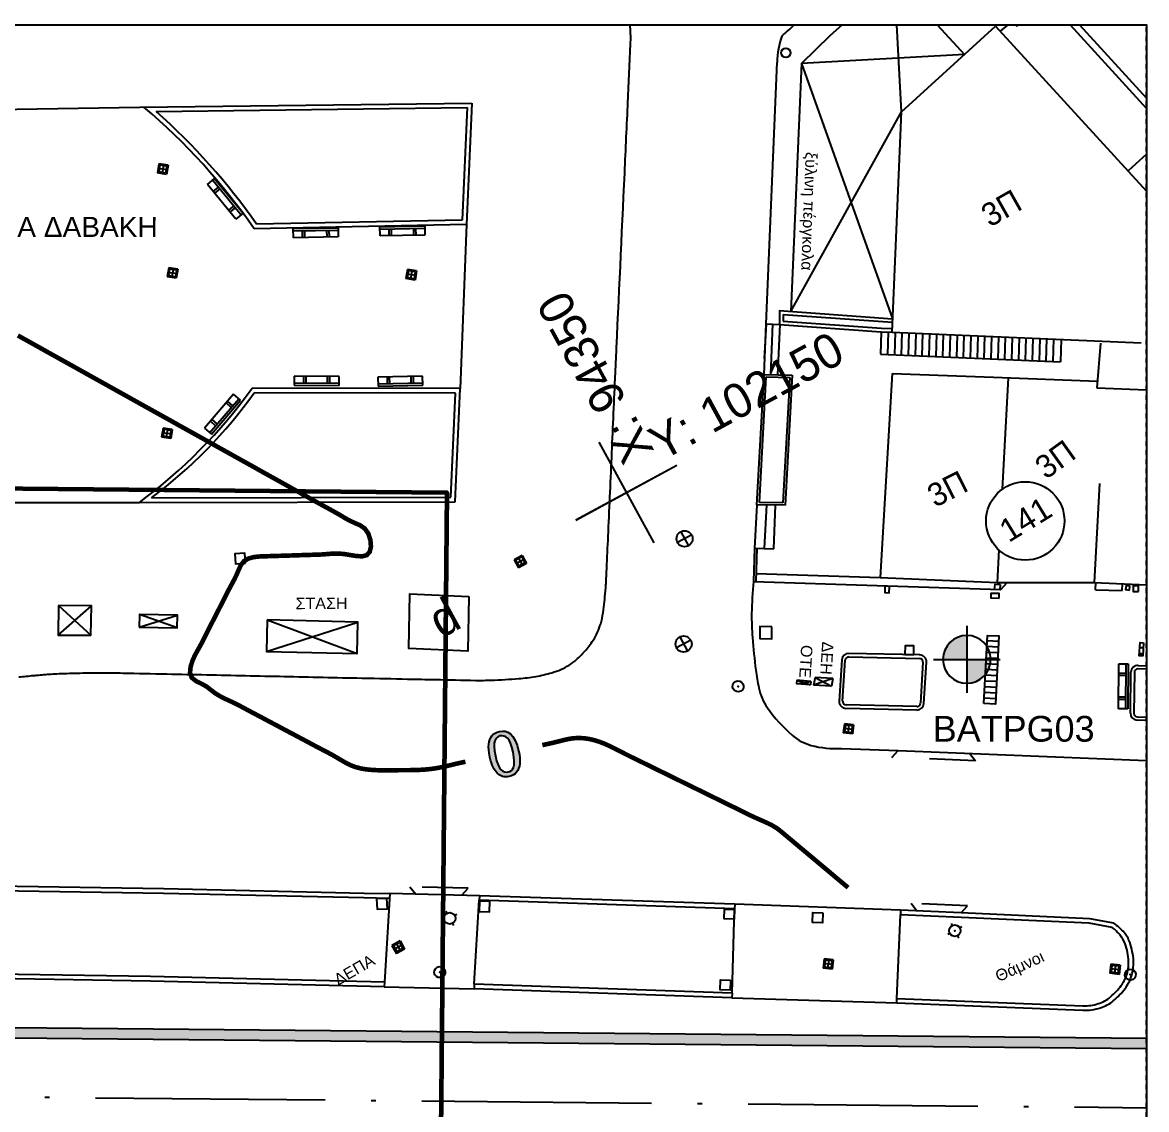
# Model space of a CAD drawing. Header units: millimetres. Extents: x 167 to 1023, y -2 to 136.
# Drawn here: x 823.57 to 848.03, y 44.22 to 67.87 of the extents above; entities that cross this region are included whole.
import ezdxf
from ezdxf.enums import TextEntityAlignment as Align

# ---------------------------------------------------------------- set-up
doc = ezdxf.new("R2010")
doc.units = ezdxf.units.MM
for name, pattern in [('AXONAS', [7, 5, -1, 0, -1]), ('DASHED', [0.75, 0.5, -0.25]), ('DIAK1-1', [2, 1, -1])]:
    doc.linetypes.add(name, pattern=pattern)
for name, color, linetype in [('CG_DIAF', 252, 'Continuous'), ('CG_FREATIO', 252, 'Continuous'), ('CG_KR', 252, 'Continuous'), ('CG_KT', 252, 'Continuous'), ('CG_KTISMATA_TXT', 252, 'Continuous'), ('CG_MD', 252, 'Continuous'), ('CG_SK', 252, 'Continuous'), ('CG_STA-KYK', 8, 'Continuous'), ('CG_STA-SHM', 8, 'Continuous'), ('CG_USER', 252, 'Continuous'), ('COREBOREHOLES', 6, 'Continuous'), ('CW403-Text 0.30 Height', 2, 'Continuous'), ('GEOLOGY', 7, 'Continuous'), ('GSLAYER', 7, 'Continuous'), ('OD_AXON', 1, 'AXONAS'), ('OTM Line 0.25', 7, 'Continuous'), ('OTM Solid 253', 253, 'Continuous'), ('ΖΩΝΗ ΕΠΙΡΡΟΗΣ', 1, 'Continuous'), ('ΚΤΗΡΙΑ', 7, 'Continuous')]:
    doc.layers.add(name, color=color, linetype=linetype)
doc.styles.add('ARIAL', font='ARIAL.TTF')
doc.styles.add('DIAF', font='GR-SIMPL.shx')
doc.styles.add('GRSIMP', font='grsimp')
doc.styles.add('KTISMATA', font='win-sim.shx')

# ---------------------------------------------------------------- blocks, each defined once
blk = doc.blocks.new('FR-FVT')
at = {"layer": 'CG_FREATIO'}
for p, q in [((100047.73, 96581.47), (100049.33, 96581.47)), ((100047.73, 96579.87), (100047.73, 96581.47)), ((100047.93, 96580.07), (100047.93, 96581.27)), ((100047.93, 96581.27), (100049.13, 96581.27)), ((100048.53, 96579.87), (100048.53, 96581.47)), ((100049.13, 96580.07), (100049.13, 96581.27)), ((100049.33, 96579.87), (100049.33, 96581.47)), ((100047.73, 96580.67), (100049.33, 96580.67)), ((100047.73, 96579.87), (100049.33, 96579.87)), ((100047.93, 96580.07), (100049.13, 96580.07))]:
    blk.add_line(p, q, dxfattribs=at)
at = {"layer": 'CG_USER'}
blk.add_point((100048.53, 96580.67), dxfattribs=at)
blk = doc.blocks.new('pagaki')
at = {"layer": 'CG_DIAF'}
for p, q in [((94425.849, 102162.277), (94426.751, 102164.007)), ((94427.017, 102163.869), (94426.115, 102162.138)), ((94427.105, 102163.823), (94426.204, 102162.092)), ((94426.751, 102164.007), (94427.105, 102163.823)), ((94426.52, 102163.564), (94426.786, 102163.425)), ((94426.566, 102163.653), (94426.832, 102163.514)), ((94426.3, 102162.493), (94426.034, 102162.631)), ((94426.346, 102162.582), (94426.08, 102162.72)), ((94426.204, 102162.092), (94425.849, 102162.277))]:
    blk.add_line(p, q, dxfattribs=at)
blk = doc.blocks.new('SHM_STA')
at = {"layer": 'CG_STA-KYK'}
blk.add_circle((0, 0), 0.4, dxfattribs=at)
at = {"layer": 'CG_STA-SHM'}
blk.add_point((0, 0), dxfattribs=at)
blk = doc.blocks.new('ARI_KAN')
at = {"style": 'GRSIMP'}
blk.add_text('X:', height=1.5, rotation=90, dxfattribs=at).set_placement((1.2, 1), align=Align.MIDDLE_LEFT)
blk.add_text('Y:', height=1.5, dxfattribs=at).set_placement((2, 1.2), align=Align.MIDDLE_LEFT)
blk.add_attdef('X', text='', height=1.5, rotation=90, dxfattribs=at).set_placement((1.2, 3.5), align=Align.MIDDLE_LEFT)
blk.add_attdef('Y', text='', height=1.5, dxfattribs=at).set_placement((4.5, 1.2), align=Align.MIDDLE_LEFT)
blk = doc.blocks.new('cross')
at = {"layer": 'GEOLOGY', "color": 6}
for p, q in [((11345.511, -2144.538), (11345.511, -2149.538)), ((11343.011, -2147.038), (11348.011, -2147.038))]:
    blk.add_line(p, q, dxfattribs=at)

msp = doc.modelspace()

# ---------------------------------------------------------------- hatches: boundary and pattern name
at = {"layer": 'CG_DIAF'}
h = msp.add_hatch(dxfattribs=at)
h.set_pattern_fill('LINE', color=8, scale=0.04, angle=541.0605, style=0)
h.set_pattern_definition([(181.0605144, (17826.94447, 67477.73036), (0.00235056824, -0.1269782455), [])])
h.paths.add_polyline_path([(847.965, 54.374), (847.89, 54.379), (847.871, 54.092), (847.945, 54.087)])
at = {"layer": 'COREBOREHOLES'}
h = msp.add_hatch(color=5, dxfattribs=at)
edge = h.paths.add_edge_path()
edge.add_ellipse((844.12, 54.013), major_axis=(-0.368, 0.368), ratio=1, start_angle=-45, end_angle=45)
edge.add_line((843.6, 54.013), (844.12, 54.013))
edge.add_line((844.12, 54.013), (844.12, 54.533))
edge = h.paths.add_edge_path()
edge.add_ellipse((844.12, 54.013), major_axis=(-0.368, 0.368), ratio=1, start_angle=135, end_angle=225)
edge.add_line((844.64, 54.013), (844.12, 54.013))
edge.add_line((844.12, 54.013), (844.12, 53.493))
h = msp.add_hatch(color=5, dxfattribs=at)
edge = h.paths.add_edge_path()
edge.add_ellipse((844.12, 54.013), major_axis=(-0.263, 0.263), ratio=1, start_angle=-45, end_angle=45)
edge.add_line((843.749, 54.013), (844.12, 54.013))
edge.add_line((844.12, 54.013), (844.12, 54.384))
edge = h.paths.add_edge_path()
edge.add_ellipse((844.12, 54.013), major_axis=(-0.263, 0.263), ratio=1, start_angle=135, end_angle=225)
edge.add_line((844.491, 54.013), (844.12, 54.013))
edge.add_line((844.12, 54.013), (844.12, 53.642))
at = {"layer": 'GSLAYER'}
for points in [[(833.834, 52.397), (833.816, 52.384), (833.797, 52.364), (833.785, 52.352), (833.761, 52.316), (833.759, 52.313), (833.739, 52.27), (833.737, 52.263), (833.725, 52.224), (834.113, 52.435), (834.077, 52.448), (834.067, 52.449), (834.017, 52.454), (834.014, 52.454), (833.961, 52.448), (833.947, 52.446), (833.909, 52.435), (833.898, 52.432), (833.854, 52.411)], [(833.93, 52.336), (833.968, 52.349), (833.994, 52.351), (834.008, 52.353), (834.047, 52.346), (834.075, 52.333), (834.085, 52.328), (834.122, 52.3), (834.14, 52.277), (834.157, 52.256), (834.187, 52.194), (834.189, 52.191), (834.218, 52.105), (834.223, 52.088), (834.245, 51.997), (834.252, 51.961), (834.265, 51.887), (834.266, 51.879), (834.272, 51.803), (834.273, 51.795), (834.27, 51.734), (834.27, 51.719), (834.257, 51.668), (834.254, 51.66), (834.235, 51.624), (834.209, 51.596), (834.193, 51.585), (834.177, 51.575), (834.381, 51.686), (834.382, 51.688), (834.382, 51.69), (834.385, 51.705), (834.389, 51.733), (834.391, 51.742), (834.393, 51.786), (834.394, 51.801), (834.391, 51.859), (834.391, 51.868), (834.382, 51.942), (834.38, 51.95), (834.367, 52.023), (834.357, 52.058), (834.333, 52.148), (834.327, 52.164), (834.294, 52.248), (834.292, 52.251), (834.257, 52.311), (834.244, 52.333), (834.223, 52.355), (834.193, 52.387), (834.187, 52.394), (834.163, 52.409), (834.14, 52.424), (834.134, 52.428), (834.121, 52.432), (834.113, 52.435)], [(833.725, 52.224), (833.725, 52.222), (833.724, 52.219), (833.721, 52.2), (833.716, 52.169), (833.716, 52.168), (833.713, 52.12), (833.713, 52.109), (833.715, 52.05), (833.716, 52.043), (833.725, 51.969), (833.726, 51.961), (833.74, 51.888), (833.748, 51.853), (833.756, 51.821), (833.773, 51.761), (833.778, 51.746), (833.791, 51.709), (833.811, 51.666), (833.812, 51.662), (833.831, 51.628), (833.849, 51.6), (833.853, 51.593), (833.876, 51.563), (833.883, 51.555), (833.901, 51.536), (833.914, 51.524), (833.927, 51.512), (833.942, 51.502), (833.955, 51.493), (833.967, 51.487), (833.984, 51.478), (833.985, 51.478), (833.993, 51.475), (834.177, 51.575), (834.143, 51.564), (834.139, 51.563), (834.099, 51.559), (834.082, 51.562), (834.059, 51.566), (834.041, 51.574), (834.021, 51.583), (834.008, 51.594), (833.985, 51.611), (833.979, 51.618), (833.955, 51.649), (833.95, 51.655), (833.935, 51.684), (833.918, 51.72), (833.916, 51.723), (833.901, 51.769), (833.888, 51.806), (833.884, 51.822), (833.869, 51.882), (833.861, 51.914), (833.855, 51.951), (833.841, 52.023), (833.84, 52.032), (833.833, 52.107), (833.833, 52.114), (833.835, 52.176), (833.835, 52.187), (833.849, 52.241), (833.849, 52.241), (833.87, 52.282), (833.898, 52.313), (833.918, 52.327), (833.93, 52.336)], [(833.993, 51.475), (834.017, 51.467), (834.04, 51.462), (834.05, 51.459), (834.085, 51.457), (834.09, 51.457), (834.121, 51.459), (834.144, 51.462), (834.159, 51.465), (834.197, 51.476), (834.209, 51.479), (834.252, 51.5), (834.272, 51.514), (834.29, 51.526), (834.309, 51.547), (834.321, 51.559), (834.33, 51.572), (834.347, 51.597), (834.349, 51.6), (834.362, 51.629), (834.367, 51.64), (834.373, 51.661), (834.381, 51.686)]]:
    msp.add_hatch(color=1, dxfattribs=at).paths.add_polyline_path(points)
at = {"layer": 'OTM Solid 253'}
msp.add_hatch(color=256, dxfattribs=at).paths.add_polyline_path([(775.462, 46.231), (848.028, 45.545), (848.028, 45.77), (775.462, 46.456)])

# ---------------------------------------------------------------- linework, layer by layer
at = {"color": 7, "linetype": 'DASHED', "ltscale": 0.1}
for p in [(775.462, 67.819), (848.028, 6.662)]:
    msp.add_line(p, (848.028, 67.819), dxfattribs=at)
at = {"color": 1, "ltscale": 0.1, "const_width": 0.1}
for points in [[(833.11, 51.765), (832.999, 51.74), (832.889, 51.713), (832.778, 51.687), (832.668, 51.663), (832.556, 51.642), (832.443, 51.627), (832.329, 51.616), (832.215, 51.609), (832.099, 51.605), (831.984, 51.603), (831.868, 51.603), (831.753, 51.602), (831.638, 51.601), (831.522, 51.6), (831.406, 51.6), (831.29, 51.602), (831.174, 51.608), (831.058, 51.619), (830.941, 51.638), (830.826, 51.667), (830.713, 51.709), (830.604, 51.764), (830.496, 51.826), (830.389, 51.89), (830.281, 51.951), (830.172, 52.009), (830.063, 52.065), (829.954, 52.122), (829.846, 52.18), (829.737, 52.238), (829.628, 52.296), (829.52, 52.354), (829.411, 52.411), (829.302, 52.469), (829.193, 52.527), (829.085, 52.585), (828.976, 52.642), (828.867, 52.7), (828.759, 52.758), (828.65, 52.815), (828.541, 52.873), (828.432, 52.931), (828.324, 52.989), (828.215, 53.046), (828.103, 53.099), (827.99, 53.151), (827.88, 53.206), (827.774, 53.269), (827.676, 53.343), (827.578, 53.421), (827.462, 53.485), (827.344, 53.543), (827.253, 53.616), (827.217, 53.722), (827.229, 53.851), (827.269, 53.98), (827.318, 54.092), (827.373, 54.193), (827.429, 54.291), (827.483, 54.392), (827.535, 54.498), (827.588, 54.603), (827.641, 54.707), (827.694, 54.811), (827.748, 54.915), (827.801, 55.019), (827.854, 55.123), (827.907, 55.227), (827.959, 55.332), (828.012, 55.436), (828.066, 55.54), (828.121, 55.642), (828.176, 55.744), (828.228, 55.849), (828.275, 55.961), (828.325, 56.068), (828.394, 56.153), (828.488, 56.207), (828.6, 56.237), (828.721, 56.251), (828.842, 56.256), (828.957, 56.259), (829.072, 56.263), (829.187, 56.266), (829.302, 56.27), (829.418, 56.273), (829.533, 56.277), (829.648, 56.281), (829.763, 56.284), (829.878, 56.288), (829.993, 56.291), (830.107, 56.296), (830.218, 56.306), (830.329, 56.314), (830.446, 56.315), (830.571, 56.305), (830.706, 56.282), (830.839, 56.261), (830.961, 56.255), (831.06, 56.28), (831.126, 56.351), (831.153, 56.467), (831.142, 56.607), (831.098, 56.745), (831.022, 56.857), (830.921, 56.928), (830.807, 56.978), (830.694, 57.029), (830.586, 57.089), (830.48, 57.153), (830.373, 57.214), (830.265, 57.274), (830.157, 57.333), (830.048, 57.392), (829.94, 57.452), (829.833, 57.512), (829.725, 57.573), (829.617, 57.633), (829.509, 57.693), (829.401, 57.753), (829.294, 57.813), (829.186, 57.873), (829.078, 57.933), (828.97, 57.993), (828.862, 58.053), (828.754, 58.113), (828.647, 58.174), (828.539, 58.234), (828.431, 58.294), (828.323, 58.354), (828.215, 58.414), (828.108, 58.474), (828, 58.534), (827.892, 58.594), (827.784, 58.654), (827.676, 58.715), (827.568, 58.775), (827.461, 58.835), (827.353, 58.895), (827.245, 58.955), (827.137, 59.015), (827.029, 59.075), (826.922, 59.135), (826.814, 59.196), (826.706, 59.256), (826.598, 59.316), (826.49, 59.376), (826.382, 59.436), (826.275, 59.496), (826.167, 59.556), (826.059, 59.616), (825.951, 59.676), (825.843, 59.737), (825.736, 59.797), (825.628, 59.857), (825.52, 59.917), (825.412, 59.977), (825.304, 60.037), (825.197, 60.097), (825.089, 60.157), (824.981, 60.217), (824.873, 60.278), (824.765, 60.338), (824.657, 60.398), (824.55, 60.458), (824.442, 60.518), (824.334, 60.578), (824.226, 60.638), (824.118, 60.698), (824.011, 60.758), (823.903, 60.819), (823.795, 60.879), (823.687, 60.939), (823.579, 60.999), (823.471, 61.059)], [(841.438, 49.128), (841.341, 49.209), (841.244, 49.29), (841.148, 49.372), (841.051, 49.453), (840.954, 49.534), (840.857, 49.615), (840.761, 49.696), (840.664, 49.777), (840.567, 49.858), (840.47, 49.939), (840.374, 50.02), (840.277, 50.101), (840.18, 50.182), (840.083, 50.264), (839.984, 50.34), (839.878, 50.404), (839.768, 50.458), (839.656, 50.508), (839.543, 50.557), (839.432, 50.608), (839.322, 50.662), (839.212, 50.717), (839.102, 50.771), (838.992, 50.824), (838.882, 50.878), (838.772, 50.932), (838.662, 50.986), (838.552, 51.04), (838.442, 51.094), (838.332, 51.148), (838.222, 51.202), (838.111, 51.256), (838.001, 51.31), (837.891, 51.364), (837.781, 51.418), (837.671, 51.472), (837.561, 51.526), (837.451, 51.58), (837.341, 51.634), (837.231, 51.688), (837.121, 51.742), (837.011, 51.796), (836.901, 51.849), (836.791, 51.903), (836.681, 51.958), (836.572, 52.015), (836.462, 52.071), (836.352, 52.125), (836.241, 52.175), (836.128, 52.219), (836.013, 52.255), (835.896, 52.282), (835.778, 52.298), (835.662, 52.303), (835.547, 52.296), (835.435, 52.277), (835.325, 52.252), (835.215, 52.223), (835.105, 52.196), (834.994, 52.172), (834.883, 52.148)], [(833.209, 51.786), (833.11, 51.765)], [(841.535, 49.047), (841.438, 49.128)]]:
    msp.add_lwpolyline(points, dxfattribs=at)
at = {"layer": 'CG_DIAF', "color": 8}
for p, q in [((841.403, 67.819), (841.135, 67.576)), ((843.473, 67.819), (844.065, 67.171)), ((841.135, 67.576), (840.518, 66.976)), ((840.518, 66.976), (840.291, 61.582)), ((824.344, 54.539), (825.07, 55.18)), ((824.353, 55.182), (825.061, 54.537)), ((826.112, 54.714), (826.943, 54.972)), ((826.937, 54.697), (826.118, 54.989)), ((828.88, 54.187), (830.868, 54.826)), ((828.893, 54.873), (830.855, 54.14)), ((844.554, 54.298), (844.804, 54.285)), ((844.561, 54.423), (844.81, 54.41)), ((844.548, 54.173), (844.798, 54.16)), ((844.535, 53.923), (844.785, 53.911)), ((844.542, 54.048), (844.791, 54.036)), ((844.523, 53.674), (844.772, 53.661)), ((844.529, 53.799), (844.779, 53.786)), ((844.51, 53.424), (844.76, 53.411)), ((844.516, 53.549), (844.766, 53.536)), ((844.497, 53.174), (844.747, 53.162)), ((844.497, 53.174), (844.747, 53.162)), ((844.504, 53.299), (844.753, 53.287)), ((842.486, 51.879), (842.623, 52.033)), ((844.18, 51.97), (844.305, 51.806)), ((831.998, 49.062), (832.128, 48.903)), ((833.133, 48.88), (833.27, 49.033)), ((842.909, 48.706), (843.033, 48.542)), ((843.999, 48.501), (844.136, 48.654))]:
    msp.add_line(p, q, dxfattribs=at)
at = {"layer": 'CG_DIAF', "color": 8, "linetype": 'DIAK1-1'}
for p, q in [((844.305, 51.806), (842.486, 51.879)), ((833.27, 49.033), (831.998, 49.062)), ((844.136, 48.654), (842.909, 48.706))]:
    msp.add_line(p, q, dxfattribs=at)
at = {"layer": 'CG_DIAF', "color": 8, "flags": 128}
for points in [[(840.291, 61.582), (842.698, 65.922), (842.593, 67.819)], [(844.065, 67.171), (840.518, 66.976), (842.504, 61.421)]]:
    msp.add_lwpolyline(points, dxfattribs=at)
at = {"layer": 'CG_DIAF', "color": 8}
for points in [[(833.285, 55.379), (833.262, 54.189), (831.977, 54.25), (832, 55.439)], [(824.353, 55.182), (824.344, 54.539), (825.061, 54.537), (825.07, 55.18)], [(826.112, 54.714), (826.937, 54.697), (826.943, 54.972), (826.118, 54.989)], [(828.893, 54.873), (828.88, 54.187), (830.855, 54.14), (830.868, 54.826)], [(844.491, 53.05), (844.566, 54.536), (844.816, 54.523), (844.741, 53.037)], [(847.965, 54.374), (847.945, 54.087), (847.871, 54.092), (847.89, 54.379)]]:
    msp.add_lwpolyline(points, close=True, dxfattribs=at)
for points in [[(840.82, 53.617), (840.786, 53.45)], [(841.205, 53.595), (840.786, 53.45)], [(841.205, 53.595), (840.82, 53.617)], [(840.82, 53.617), (841.172, 53.428)], [(841.205, 53.595), (841.172, 53.428)], [(840.42, 53.558), (840.414, 53.484)], [(840.414, 53.484), (840.725, 53.532)], [(840.719, 53.458), (840.414, 53.484)], [(840.42, 53.558), (840.719, 53.458)], [(840.725, 53.532), (840.42, 53.558)], [(840.725, 53.532), (840.719, 53.458)], [(841.172, 53.428), (840.786, 53.45)]]:
    msp.add_lwpolyline(points, dxfattribs=at)
msp.add_circle((840.181, 67.209), 0.1, dxfattribs=at)
at = {"layer": 'CG_FREATIO', "color": 8}
for p, q in [((837.895, 56.79), (838.062, 56.483)), ((838.132, 56.721), (837.825, 56.553)), ((838.111, 54.43), (837.803, 54.263)), ((837.873, 54.5), (838.041, 54.193)), ((832.783, 48.532), (832.807, 48.488)), ((833.021, 48.462), (832.977, 48.438)), ((832.757, 48.319), (832.713, 48.295)), ((832.927, 48.269), (832.951, 48.225)), ((843.775, 48.265), (843.799, 48.221)), ((844.012, 48.195), (843.968, 48.171)), ((843.749, 48.051), (843.705, 48.027)), ((843.918, 48.001), (843.942, 47.957))]:
    msp.add_line(p, q, dxfattribs=at)
for points in [[(828.423, 56.106), (828.409, 56.322), (828.193, 56.308), (828.207, 56.092)], [(842.437, 55.598), (842.337, 55.603), (842.331, 55.467), (842.431, 55.463)], [(844.846, 55.641), (844.838, 55.527), (844.724, 55.534), (844.732, 55.648)], [(847.655, 55.522), (847.664, 55.604), (847.583, 55.613), (847.574, 55.531)], [(847.852, 55.489), (847.856, 55.605), (847.74, 55.61), (847.736, 55.493)], [(844.821, 55.343), (844.825, 55.443), (844.643, 55.449), (844.64, 55.349)], [(839.878, 54.722), (839.616, 54.726), (839.612, 54.464), (839.874, 54.46)], [(842.962, 54.112), (842.969, 54.304), (842.778, 54.311), (842.771, 54.119)], [(831.499, 48.813), (831.274, 48.801), (831.286, 48.576), (831.511, 48.588)], [(833.739, 48.749), (833.512, 48.753), (833.508, 48.526), (833.735, 48.522)], [(839.064, 48.577), (839.059, 48.361), (838.842, 48.366), (838.847, 48.582)], [(840.984, 48.496), (840.976, 48.28), (840.76, 48.287), (840.768, 48.503)], [(838.976, 47.037), (838.969, 46.819), (838.751, 46.826), (838.758, 47.043)]]:
    msp.add_lwpolyline(points, close=True, dxfattribs=at)
for centre, radius in [((837.978, 56.637), 0.175), ((837.957, 54.347), 0.175), ((832.867, 48.379), 0.125), ((843.858, 48.111), 0.125)]:
    msp.add_circle(centre, radius, dxfattribs=at)
at = {"layer": 'CG_KR', "color": 8}
for p, q in [((839.754, 61.312), (839.994, 67.001)), ((826.123, 66.026), (833.348, 66.117)), ((833.348, 66.117), (833.235, 63.473)), ((808.44, 65.736), (826.123, 66.026)), ((826.479, 65.931), (833.244, 66.016)), ((833.244, 66.016), (833.139, 63.571)), ((833.235, 63.473), (828.612, 63.382)), ((833.139, 63.571), (828.664, 63.483)), ((840.037, 61.601), (842.504, 61.421)), ((840.044, 61.6), (840.046, 61.301)), ((840.12, 61.519), (840.12, 61.371)), ((840.12, 61.519), (842.501, 61.346)), ((839.754, 61.312), (839.709, 60.561)), ((840.046, 61.301), (842.258, 61.14)), ((840.12, 61.371), (842.262, 61.215)), ((842.262, 61.215), (842.495, 61.21)), ((842.258, 61.14), (842.492, 61.135)), ((839.552, 57.377), (839.708, 60.208)), ((839.708, 60.208), (840.321, 60.197)), ((840.321, 60.197), (840.165, 57.366)), ((839.604, 57.426), (839.755, 60.157)), ((839.755, 60.157), (840.269, 60.148)), ((840.269, 60.148), (840.118, 57.417)), ((833.095, 59.907), (828.567, 59.915)), ((832.99, 59.807), (828.615, 59.814)), ((832.889, 57.539), (832.99, 59.807)), ((832.985, 57.439), (833.095, 59.907)), ((826.381, 57.529), (832.889, 57.539)), ((819.566, 57.417), (826.117, 57.428)), ((826.117, 57.428), (832.985, 57.439)), ((840.165, 57.366), (839.552, 57.377)), ((840.118, 57.417), (839.604, 57.426)), ((839.502, 56.432), (839.478, 55.707)), ((841.55, 54.069), (843.091, 54.034)), ((843.093, 54.109), (841.552, 54.144)), ((841.399, 54.004), (841.342, 53.106)), ((841.417, 53.101), (841.473, 53.999)), ((843.164, 53.954), (843.108, 53.057)), ((843.182, 53.052), (843.239, 53.95)), ((848.028, 53.8), (847.842, 53.807)), ((847.845, 53.882), (848.028, 53.875)), ((847.677, 52.843), (847.689, 53.734)), ((847.764, 53.733), (847.752, 52.842)), ((843.029, 52.911), (841.488, 52.947)), ((843.031, 52.986), (841.49, 53.022)), ((848.028, 52.683), (847.822, 52.691)), ((847.824, 52.766), (848.028, 52.758)), ((841.39, 52.077), (842.623, 52.033)), ((842.623, 52.033), (848.028, 51.816)), ((820.322, 49.126), (826.645, 49.025)), ((826.645, 49.025), (831.004, 48.93)), ((831.004, 48.93), (831.563, 48.916)), ((831.563, 48.916), (831.446, 46.989)), ((833.515, 48.871), (831.563, 48.916)), ((833.4, 46.948), (833.511, 48.771)), ((833.515, 48.871), (833.511, 48.771)), ((839.064, 48.587), (833.511, 48.771)), ((839.068, 48.687), (833.515, 48.871)), ((839.068, 48.687), (839.064, 48.587)), ((842.679, 48.557), (839.068, 48.687)), ((839.012, 46.751), (839.064, 48.587)), ((842.597, 46.638), (842.674, 48.457)), ((842.679, 48.557), (842.674, 48.457)), ((843.994, 48.401), (842.674, 48.457)), ((843.999, 48.501), (842.679, 48.557)), ((846.792, 48.372), (843.999, 48.501)), ((846.781, 48.273), (843.994, 48.401)), ((847.284, 48.177), (846.781, 48.273)), ((847.317, 48.272), (846.792, 48.372)), ((826.357, 47.014), (822.49, 47.075)), ((826.359, 47.114), (822.492, 47.175)), ((831.443, 46.889), (826.357, 47.014)), ((831.446, 46.989), (826.359, 47.114)), ((831.446, 46.989), (831.443, 46.889)), ((831.443, 46.889), (833.397, 46.848)), ((833.4, 46.948), (833.397, 46.848)), ((839.009, 46.651), (833.397, 46.848)), ((839.012, 46.751), (833.4, 46.948)), ((839.012, 46.751), (839.009, 46.651)), ((839.009, 46.651), (842.593, 46.538)), ((842.593, 46.538), (842.597, 46.638)), ((842.593, 46.538), (846.642, 46.379)), ((842.597, 46.638), (846.646, 46.479))]:
    msp.add_line(p, q, dxfattribs=at)
for points in [[(823.489, 53.63, -0.003592), (823.819, 53.663, -0.000549), (823.924, 53.672, -0.000787), (823.997, 53.678, -0.009425), (824.317, 53.7, -0.006884), (824.755, 53.715, -0.004843), (825.277, 53.721, -0.005295), (825.756, 53.716, -0.000146), (826.711, 53.697, -0.000161), (827.579, 53.678, -0.000034), (829.266, 53.642, 0.000484), (830.954, 53.606, 0.000065), (830.986, 53.606, 0.000002), (831.946, 53.586, 0.000162), (832.558, 53.574, 0.000113), (833.432, 53.557, 0.014809), (833.769, 53.561, 0.008298), (834.371, 53.595, 0.025716), (834.738, 53.641, 0.026463), (835.089, 53.723, 0.033583), (835.288, 53.795, 0.035547), (835.465, 53.889, 0.041902), (835.626, 54.01, 0.032613), (835.809, 54.194, 0.030683), (835.988, 54.429, 0.045971), (836.082, 54.602, 0.022052), (836.153, 54.787, 0.035993), (836.183, 54.905, 0.010715), (836.221, 55.152, 0.012144), (836.245, 55.371, 0.001466), (836.267, 55.636, 0.00808), (836.27, 55.684, 0.000319), (836.284, 55.99, 0.00014), (836.315, 56.686, 0.000057), (836.391, 58.403, -0.000345), (836.467, 60.121, -0.000357), (836.486, 60.535, 0.000036), (836.674, 64.591, 0.00024), (836.745, 66.152, 0.000291), (836.803, 67.439, 0.039692), (836.79, 67.819, 0.051182)], [(840.096, 67.573, 0.000052), (840.369, 67.819, 0.000933)], [(846.646, 46.479, 0.09309), (846.978, 46.523, 0.101892), (847.245, 46.67, 0.055682), (847.478, 46.918, 0.076974), (847.594, 47.136, 0.095121), (847.639, 47.444, 0.076187), (847.563, 47.824, 0.087939), (847.452, 48.017, 0.055762), (847.284, 48.177)]]:
    msp.add_lwpolyline(points, format="xyb", dxfattribs=at)
for points in [[(833.235, 63.473), (833.095, 59.907)], [(839.552, 56.43), (839.528, 55.706)], [(818.773, 49.047), (820.32, 49.026), (826.643, 48.925), (831.002, 48.83), (831.557, 48.816)]]:
    msp.add_lwpolyline(points, dxfattribs=at)
at = {"layer": 'CG_KR', "color": 8, "flags": 128}
for points in [[(839.478, 55.707, 0.019123), (839.437, 55.01, 0.025574), (839.454, 54.488, 0.010864), (839.527, 53.778, 0.019827), (839.592, 53.393, 0.102816), (839.779, 52.962, 0.059485), (840.318, 52.364, 0.114866), (840.733, 52.142, 0.081363), (841.39, 52.077)], [(846.642, 46.379, 0.081356), (847.026, 46.432, 0.099519), (847.305, 46.584, 0.058039), (847.563, 46.856, 0.077611), (847.695, 47.105, 0.094481), (847.745, 47.449, 0.077499), (847.662, 47.863, 0.086625), (847.543, 48.068, 0.067324), (847.317, 48.272)]]:
    msp.add_lwpolyline(points, format="xyb", dxfattribs=at)
at = {"layer": 'CG_KR', "color": 8}
for centre, radius, start, end in [((841.625, 67.007), 1.631, 159.6653, 180.1901), ((817.259, 55.504), 13.819, 34.7572, 49.602), ((817.259, 55.504), 13.919, 34.978, 48.5161), ((819.423, 66.475), 11.254, 306.497, 324.3401), ((820.217, 65.787), 10.304, 306.7362, 324.5793), ((841.548, 53.994), 0.15, 88.6876, 176.4022), ((841.548, 53.994), 0.075, 88.6876, 176.4022), ((843.089, 53.959), 0.15, 356.4022, 88.6876), ((843.089, 53.959), 0.075, 356.4022, 88.6876), ((847.839, 53.732), 0.15, 87.9169, 179.2101), ((847.839, 53.732), 0.075, 87.9169, 179.2101), ((841.492, 53.097), 0.15, 176.4022, 268.6876), ((841.492, 53.097), 0.075, 176.4022, 268.6876), ((843.033, 53.061), 0.15, 268.6876, 356.4022), ((843.033, 53.061), 0.075, 268.6876, 356.4022), ((847.827, 52.841), 0.15, 179.2101, 267.9169), ((847.827, 52.841), 0.075, 179.2101, 267.9169)]:
    msp.add_arc(centre, radius, start, end, dxfattribs=at)
at = {"layer": 'CG_KT', "color": 8}
for p, q in [((842.698, 65.922), (844.743, 67.791)), ((844.743, 67.791), (848.028, 64.198)), ((842.492, 61.135), (842.698, 65.922)), ((848.028, 65.005), (847.626, 64.638)), ((842.492, 61.135), (847.91, 60.901)), ((847.026, 60.891), (846.95, 59.919)), ((842.493, 60.232), (842.232, 55.796)), ((845.021, 60.137), (844.888, 57.713)), ((836.11, 58.741), (837.306, 56.546)), ((835.61, 57.045), (837.806, 58.241)), ((847.005, 57.842), (846.886, 55.683)), ((844.815, 56.394), (844.776, 55.682)), ((842.232, 55.796), (844.776, 55.682)), ((844.776, 55.682), (846.886, 55.683)), ((846.886, 55.683), (848.028, 55.635))]:
    msp.add_line(p, q, dxfattribs=at)
for points in [[(842.493, 60.232), (844.702, 60.149), (846.962, 60.064)], [(846.95, 59.919), (848.028, 59.878)]]:
    msp.add_lwpolyline(points, dxfattribs=at)
at = {"layer": 'CG_MD', "color": 8}
for p, q in [((844.777, 67.819), (844.743, 67.791)), ((845.011, 67.819), (844.845, 67.68)), ((846.366, 67.819), (848.028, 66)), ((846.569, 67.819), (848.028, 66.223))]:
    msp.add_line(p, q, dxfattribs=at)
at = {"layer": 'CG_SK', "color": 8}
for p, q in [((845.174, 67.819), (845.207, 67.785)), ((845.207, 67.785), (845.243, 67.819)), ((839.708, 60.208), (839.754, 61.312)), ((839.754, 61.312), (840.046, 61.301)), ((839.854, 60.205), (839.9, 61.306)), ((840.009, 60.202), (840.054, 61.3)), ((842.258, 61.14), (842.243, 60.653)), ((842.408, 61.136), (842.393, 60.646)), ((842.558, 61.132), (842.543, 60.64)), ((842.708, 61.125), (842.693, 60.633)), ((842.858, 61.119), (842.842, 60.627)), ((843.008, 61.113), (842.992, 60.62)), ((843.157, 61.106), (843.142, 60.614)), ((843.307, 61.1), (843.292, 60.607)), ((843.457, 61.093), (843.442, 60.601)), ((843.607, 61.087), (843.592, 60.595)), ((843.757, 61.08), (843.742, 60.588)), ((843.907, 61.074), (843.892, 60.582)), ((844.057, 61.067), (844.041, 60.575)), ((844.207, 61.061), (844.191, 60.569)), ((844.356, 61.054), (844.341, 60.562)), ((844.506, 61.048), (844.491, 60.556)), ((844.656, 61.041), (844.641, 60.549)), ((844.806, 61.035), (844.791, 60.543)), ((844.956, 61.029), (844.941, 60.536)), ((845.106, 61.022), (845.091, 60.53)), ((845.256, 61.016), (845.24, 60.523)), ((845.406, 61.009), (845.39, 60.517)), ((845.556, 61.003), (845.54, 60.511)), ((845.705, 60.996), (845.69, 60.504)), ((845.855, 60.99), (845.84, 60.498)), ((846.005, 60.983), (845.99, 60.491)), ((846.173, 60.976), (846.157, 60.484)), ((842.243, 60.653), (846.157, 60.484)), ((839.552, 57.377), (839.502, 56.432)), ((839.76, 57.373), (839.71, 56.425)), ((839.918, 56.418), (839.952, 57.37)), ((839.502, 56.432), (839.918, 56.418)), ((839.534, 55.883), (842.232, 55.796)), ((839.478, 55.707), (844.861, 55.533)), ((844.861, 55.533), (844.995, 55.682))]:
    msp.add_line(p, q, dxfattribs=at)
for points in [[(846.917, 55.524), (846.924, 55.682)], [(846.917, 55.524), (847.501, 55.508)], [(847.501, 55.508), (847.508, 55.657)]]:
    msp.add_lwpolyline(points, dxfattribs=at)
at = {"layer": 'CG_USER', "color": 8}
for p in [(837.957, 54.347), (843.858, 48.111)]:
    msp.add_point(p, dxfattribs=at)
at = {"layer": 'COREBOREHOLES', "color": 5}
for p, q in [((844.12, 54.741), (844.12, 53.285)), ((844.12, 54.533), (844.12, 53.493)), ((843.392, 54.013), (844.847, 54.013)), ((843.6, 54.013), (844.64, 54.013))]:
    msp.add_line(p, q, dxfattribs=at)
msp.add_ellipse((844.12, 54.013), major_axis=(0.368, 0.368), ratio=1, start_param=5.497787, end_param=11.780972, dxfattribs=at)
at = {"layer": 'CW403-Text 0.30 Height', "color": 7, "ltscale": 0.1}
msp.add_lwpolyline([(775.462, 67.819), (848.028, 67.819), (848.028, 6.662), (775.462, 6.662)], close=True, dxfattribs=at)
at = {"layer": 'GSLAYER', "color": 1, "flags": 128}
for points in [[(834.367, 52.023), (834.382, 51.942), (834.391, 51.868), (834.394, 51.801), (834.391, 51.742), (834.382, 51.688), (834.367, 51.64), (834.347, 51.597), (834.321, 51.559), (834.29, 51.526), (834.252, 51.5), (834.209, 51.479), (834.159, 51.465), (834.121, 51.459), (834.085, 51.457), (834.05, 51.459), (834.017, 51.467), (833.985, 51.478), (833.955, 51.493), (833.927, 51.512), (833.901, 51.536), (833.876, 51.563), (833.853, 51.593), (833.831, 51.628), (833.811, 51.666), (833.791, 51.709), (833.773, 51.761), (833.756, 51.821), (833.74, 51.888), (833.725, 51.969), (833.716, 52.043), (833.713, 52.109), (833.716, 52.169), (833.725, 52.222), (833.739, 52.27), (833.759, 52.313), (833.785, 52.352), (833.816, 52.384), (833.854, 52.411), (833.898, 52.432), (833.947, 52.446), (834.014, 52.454), (834.077, 52.448), (834.134, 52.428), (834.187, 52.394), (834.244, 52.333), (834.292, 52.251), (834.333, 52.148), (834.367, 52.023)], [(834.245, 51.997), (834.218, 52.105), (834.189, 52.191), (834.157, 52.256), (834.122, 52.3), (834.085, 52.328), (834.047, 52.346), (834.008, 52.353), (833.968, 52.349), (833.93, 52.336), (833.898, 52.313), (833.87, 52.282), (833.849, 52.241), (833.835, 52.187), (833.833, 52.114), (833.841, 52.023), (833.861, 51.914), (833.888, 51.806), (833.918, 51.72), (833.95, 51.655), (833.985, 51.611), (834.021, 51.583), (834.059, 51.566), (834.099, 51.559), (834.139, 51.563), (834.177, 51.575), (834.209, 51.596), (834.235, 51.624), (834.254, 51.66), (834.27, 51.719), (834.273, 51.795), (834.265, 51.887), (834.245, 51.997)]]:
    msp.add_lwpolyline(points, dxfattribs=at)
at = {"layer": 'GSLAYER', "color": 6, "flags": 128}
msp.add_lwpolyline([(834.883, 52.148), (834.883, 52.148)], dxfattribs=at)
at = {"layer": 'OD_AXON', "flags": 128}
msp.add_lwpolyline([(775.462, 44.946), (848.028, 44.26)], dxfattribs=at)
at = {"layer": 'OTM Line 0.25', "color": 2, "flags": 128}
for points in [[(775.462, 46.456), (848.028, 45.77)], [(775.462, 46.231), (848.028, 45.545)]]:
    msp.add_lwpolyline(points, dxfattribs=at)
at = {"layer": 'ΖΩΝΗ ΕΠΙΡΡΟΗΣ', "color": 6, "lineweight": 60}
msp.add_lwpolyline([(832.411, 15.891), (789.363, 16.298), (789.757, 58.046), (832.806, 57.64)], close=True, dxfattribs=at)
at = {"layer": 'ΚΤΗΡΙΑ'}
msp.add_circle((845.39, 57.024), 0.853, dxfattribs=at)

# ---------------------------------------------------------------- block references
at = {"color": 8, "yscale": 0.5, "zscale": 0.5}
for p, xscale, rotation in [((29312.809, -63394.826), 0.5000000000000033, 66.9202653711345), ((68283.653, -16926.805), 0.4999999999999815, 118.6084690503283), ((68281.767, -16926.846), 0.4999999999999815, 118.6084690503283), ((68056.205, 17921.926), -0.4999999999999784, 62.13322252611147), ((67563.876, 19687.627), -0.4999999999999971, 63.64356966080141), ((30646.073, 62902.722), -0.4999999999999699, 111.8700801840502), ((-18096.115, -66876.018), 0.5000000000000124, 26.94276950875091)]:
    msp.add_blockref('pagaki', p, dxfattribs=dict(at, xscale=xscale, rotation=rotation))
at = {"layer": 'CG_FREATIO', "color": 8, "yscale": 0.125, "zscale": 0.125}
for p, xscale, rotation in [((15059.503, 10043.361), 0.1249999999963208, 171.044720623493), ((15059.715, 10041.1), 0.1249999999963208, 171.044720623493), ((15064.909, 10041.062), 0.1249999999963208, 171.044720623493), ((15059.593, 10037.612), 0.1249999999963208, 171.044720623493), ((6040.53, 16640.627), 0.1249999999997299, 208.5825144082517), ((14628.319, 10638.99), 0.1250000000034427, 173.5300667596422), ((6037.874, 16632.238), 0.1249999999997299, 208.5825144082517), ((14627.879, 10633.875), 0.1250000000034427, 173.5300667596422), ((14634.119, 10633.76), 0.1250000000034427, 173.5300667596422)]:
    msp.add_blockref('FR-FVT', p, dxfattribs=dict(at, xscale=xscale, rotation=rotation))
at = {"layer": 'CG_KT', "color": 8, "xscale": 0.5000000000000316, "yscale": 0.5, "zscale": 0.5, "rotation": 28.58251440810439}
msp.add_blockref('ARI_KAN', (836.708, 57.643), dxfattribs=at).add_auto_attribs({'X': '94350', 'Y': '102150'})
msp.add_blockref('cross', (-4658.3, -1713.65), dxfattribs=at)
at = {"layer": 'CG_STA-SHM', "color": 8, "xscale": 0.3000000000034097, "yscale": 0.2969999999986612, "zscale": 0.3, "rotation": 208.5825144080767}
for p in [(839.142, 53.426), (832.651, 47.21), (847.676, 47.155)]:
    msp.add_blockref('SHM_STA', p, dxfattribs=at)

# ---------------------------------------------------------------- texts
at = {"layer": 'CG_DIAF', "color": 8, "style": 'ARIAL'}
for s, height, rotation, p in [('ξύλινη πέργκολα', 0.25, 267.8166, (840.613, 65.055)), ('ΠΛΑΤΕΙΑ ΔΑΒΑΚΗ', 0.4375, 359.9938, (821.25, 63.202)), ('ΣΤΑΣΗ', 0.25, 0.1327, (829.513, 55.105)), ('OTE', 0.25, 266.4022, (840.516, 54.333)), ('ΔΕΗ', 0.25, 266.4022, (840.973, 54.404)), ('ΔΕΠΑ', 0.25, 30.0626, (830.442, 46.913)), ('Θάμνοι', 0.25, 24.641, (844.809, 46.989))]:
    msp.add_text(s, height=height, rotation=rotation, dxfattribs=at).set_placement(p)
at = {"layer": 'CG_KTISMATA_TXT', "color": 8, "style": 'KTISMATA'}
for rotation, p in [(29.484, (844.868, 63.832)), (35.6141, (846.041, 58.367)), (26.8869, (843.695, 57.725))]:
    msp.add_text('3Π', height=0.5, rotation=rotation, dxfattribs=at).set_placement(p, align=Align.MIDDLE_CENTER)
at = {"layer": 'CG_USER', "color": 8, "style": 'DIAF'}
msp.add_text('p', height=0.75, rotation=208.5825, dxfattribs=at).set_placement((832.895, 55.23))
at = {"layer": 'COREBOREHOLES', "color": 5, "insert": (843.377, 52.783), "char_height": 0.56, "width": 0.94792, "attachment_point": 1, "style": 'ARIAL'}
msp.add_mtext('{\\fArial|b0|i0|c0|p34;BATPG03}', dxfattribs=at)
at = {"layer": 'ΚΤΗΡΙΑ', "insert": (844.767, 56.968), "char_height": 0.5, "width": 1.35417, "attachment_point": 1, "rotation": 31.5408, "style": 'ARIAL'}
msp.add_mtext('{\\fArial|b0|i0|c161|p34;1\\fArial|b0|i0|c0|p34;41\\fArial|b0|i0|c161|p34;}', dxfattribs=at)

doc.saveas('drawing.dxf')
